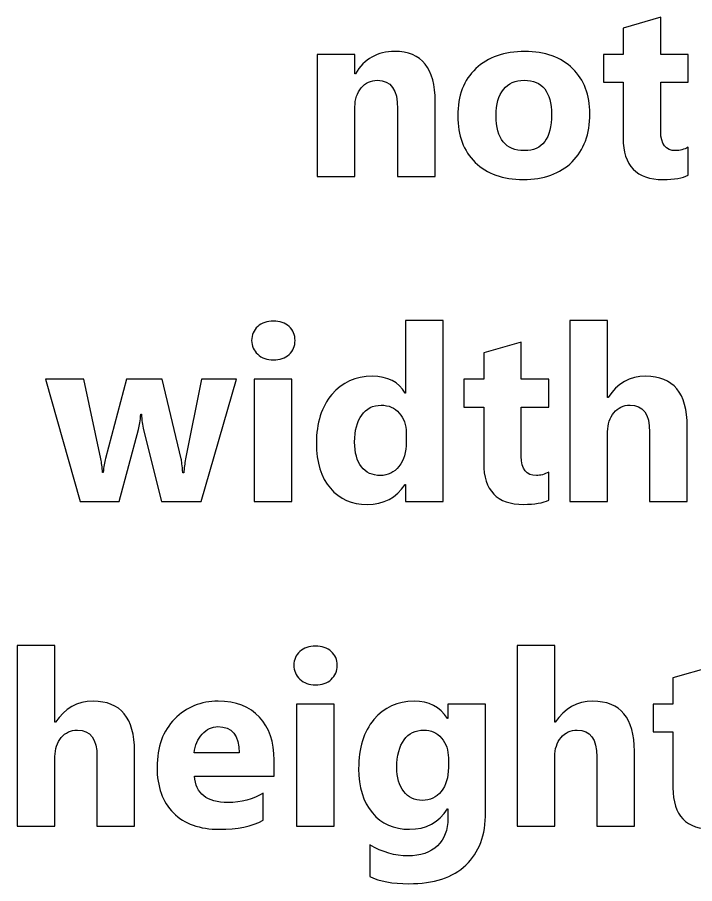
# Model space of a CAD drawing. Header units: centimetres. Extents: x -8 to 8, y -13.2 to 13.9.
# Drawn here: x -2.095 to 0.253, y -13.222 to -10.219 of the extents above; entities that cross this region are included whole.
import ezdxf

# ---------------------------------------------------------------- set-up
doc = ezdxf.new("R2010")
doc.units = ezdxf.units.CM
doc.header["$MEASUREMENT"] = 0
doc.layers.add('Layer 1', color=7, linetype='Continuous')

msp = doc.modelspace()

# ---------------------------------------------------------------- linework, layer by layer
at = {"layer": 'Layer 1'}
for points, knots in [([(0.23002, -10.76586), (0.21069, -10.77602), (0.18162, -10.7811), (0.14281, -10.7811), (0.14281, -10.7811), (0.05081, -10.7811), (0.00466, -10.73326), (0.00466, -10.63773), (0.00466, -10.63773), (0.00466, -10.63773), (0.00466, -10.44384), (0.00466, -10.44384), (0.00466, -10.44384), (0.00466, -10.44384), (-0.06392, -10.44384), (-0.06392, -10.44384), (-0.06392, -10.44384), (-0.06392, -10.44384), (-0.06392, -10.34746), (-0.06392, -10.34746), (-0.06392, -10.34746), (-0.06392, -10.34746), (0.00466, -10.34746), (0.00466, -10.34746), (0.00466, -10.34746), (0.00466, -10.34746), (0.00466, -10.25617), (0.00466, -10.25617), (0.00466, -10.25617), (0.00466, -10.25617), (0.13491, -10.21891), (0.13491, -10.21891), (0.13491, -10.21891), (0.13491, -10.21891), (0.13491, -10.34746), (0.13491, -10.34746), (0.13491, -10.34746), (0.13491, -10.34746), (0.23002, -10.34746), (0.23002, -10.34746), (0.23002, -10.34746), (0.23002, -10.34746), (0.23002, -10.44384), (0.23002, -10.44384), (0.23002, -10.44384), (0.23002, -10.44384), (0.13491, -10.44384), (0.13491, -10.44384), (0.13491, -10.44384), (0.13491, -10.44384), (0.13491, -10.61501), (0.13491, -10.61501), (0.13491, -10.61501), (0.13491, -10.65904), (0.15241, -10.68105), (0.1874, -10.68105), (0.1874, -10.68105), (0.20123, -10.68105), (0.21548, -10.6771), (0.23002, -10.66906), (0.23002, -10.66906), (0.23002, -10.66906), (0.23002, -10.76586), (0.23002, -10.76586)], [0, 0, 0, 0, 0.0588235, 0.0588235, 0.0588235, 0.0588235, 0.1176471, 0.1176471, 0.1176471, 0.1176471, 0.1764706, 0.1764706, 0.1764706, 0.1764706, 0.2352941, 0.2352941, 0.2352941, 0.2352941, 0.2941176, 0.2941176, 0.2941176, 0.2941176, 0.3529412, 0.3529412, 0.3529412, 0.3529412, 0.4117647, 0.4117647, 0.4117647, 0.4117647, 0.4705882, 0.4705882, 0.4705882, 0.4705882, 0.5294118, 0.5294118, 0.5294118, 0.5294118, 0.5882353, 0.5882353, 0.5882353, 0.5882353, 0.6470588, 0.6470588, 0.6470588, 0.6470588, 0.7058824, 0.7058824, 0.7058824, 0.7058824, 0.7647059, 0.7647059, 0.7647059, 0.7647059, 0.8235294, 0.8235294, 0.8235294, 0.8235294, 0.8823529, 0.8823529, 0.8823529, 0.8823529, 1, 1, 1, 1]), ([(-0.64686, -10.7708), (-0.64686, -10.7708), (-0.7771, -10.7708), (-0.7771, -10.7708), (-0.7771, -10.7708), (-0.7771, -10.7708), (-0.7771, -10.53557), (-0.7771, -10.53557), (-0.7771, -10.53557), (-0.7771, -10.46995), (-0.80053, -10.43721), (-0.84738, -10.43721), (-0.84738, -10.43721), (-0.86995, -10.43721), (-0.88858, -10.44582), (-0.90311, -10.46318), (-0.90311, -10.46318), (-0.91779, -10.48053), (-0.92513, -10.50269), (-0.92513, -10.52936), (-0.92513, -10.52936), (-0.92513, -10.52936), (-0.92513, -10.7708), (-0.92513, -10.7708), (-0.92513, -10.7708), (-0.92513, -10.7708), (-1.05566, -10.7708), (-1.05566, -10.7708), (-1.05566, -10.7708), (-1.05566, -10.7708), (-1.05566, -10.34746), (-1.05566, -10.34746), (-1.05566, -10.34746), (-1.05566, -10.34746), (-0.92513, -10.34746), (-0.92513, -10.34746), (-0.92513, -10.34746), (-0.92513, -10.34746), (-0.92513, -10.41449), (-0.92513, -10.41449), (-0.92513, -10.41449), (-0.92513, -10.41449), (-0.92343, -10.41449), (-0.92343, -10.41449), (-0.92343, -10.41449), (-0.89225, -10.36285), (-0.84695, -10.33716), (-0.7874, -10.33716), (-0.7874, -10.33716), (-0.69371, -10.33716), (-0.64686, -10.3953), (-0.64686, -10.51158), (-0.64686, -10.51158), (-0.64686, -10.51158), (-0.64686, -10.7708), (-0.64686, -10.7708)], [0, 0, 0, 0, 0.0666667, 0.0666667, 0.0666667, 0.0666667, 0.1333333, 0.1333333, 0.1333333, 0.1333333, 0.2, 0.2, 0.2, 0.2, 0.2666667, 0.2666667, 0.2666667, 0.2666667, 0.3333333, 0.3333333, 0.3333333, 0.3333333, 0.4, 0.4, 0.4, 0.4, 0.4666667, 0.4666667, 0.4666667, 0.4666667, 0.5333333, 0.5333333, 0.5333333, 0.5333333, 0.6, 0.6, 0.6, 0.6, 0.6666667, 0.6666667, 0.6666667, 0.6666667, 0.7333333, 0.7333333, 0.7333333, 0.7333333, 0.8, 0.8, 0.8, 0.8, 0.8666667, 0.8666667, 0.8666667, 0.8666667, 1, 1, 1, 1]), ([(-0.34177, -10.7811), (-0.41232, -10.7811), (-0.46778, -10.76135), (-0.50814, -10.72183), (-0.50814, -10.72183), (-0.5485, -10.68232), (-0.56868, -10.62856), (-0.56868, -10.56083), (-0.56868, -10.56083), (-0.56868, -10.49083), (-0.54779, -10.43594), (-0.50588, -10.39643), (-0.50588, -10.39643), (-0.46397, -10.35692), (-0.40724, -10.33716), (-0.33598, -10.33716), (-0.33598, -10.33716), (-0.26571, -10.33716), (-0.21053, -10.35692), (-0.1706, -10.39643), (-0.1706, -10.39643), (-0.13066, -10.43594), (-0.11063, -10.48829), (-0.11063, -10.55335), (-0.11063, -10.55335), (-0.11063, -10.62362), (-0.13123, -10.67922), (-0.17243, -10.72), (-0.17243, -10.72), (-0.21364, -10.76078), (-0.27008, -10.7811), (-0.34177, -10.7811)], [0, 0, 0, 0, 0.1111111, 0.1111111, 0.1111111, 0.1111111, 0.2222222, 0.2222222, 0.2222222, 0.2222222, 0.3333333, 0.3333333, 0.3333333, 0.3333333, 0.4444444, 0.4444444, 0.4444444, 0.4444444, 0.5555556, 0.5555556, 0.5555556, 0.5555556, 0.6666667, 0.6666667, 0.6666667, 0.6666667, 0.7777778, 0.7777778, 0.7777778, 0.7777778, 1, 1, 1, 1]), ([(-0.33838, -10.43721), (-0.36928, -10.43721), (-0.39327, -10.4478), (-0.41035, -10.46896), (-0.41035, -10.46896), (-0.42742, -10.49027), (-0.43603, -10.52033), (-0.43603, -10.55913), (-0.43603, -10.55913), (-0.43603, -10.64041), (-0.40315, -10.68105), (-0.33753, -10.68105), (-0.33753, -10.68105), (-0.27502, -10.68105), (-0.2437, -10.63928), (-0.2437, -10.55589), (-0.2437, -10.55589), (-0.2437, -10.47672), (-0.2753, -10.43721), (-0.33838, -10.43721)], [0, 0, 0, 0, 0.1666667, 0.1666667, 0.1666667, 0.1666667, 0.3333333, 0.3333333, 0.3333333, 0.3333333, 0.5, 0.5, 0.5, 0.5, 0.6666667, 0.6666667, 0.6666667, 0.6666667, 1, 1, 1, 1]), ([(-1.208, -11.40665), (-1.23001, -11.40665), (-1.24807, -11.40016), (-1.26204, -11.38703), (-1.26204, -11.38703), (-1.27615, -11.37391), (-1.28321, -11.35796), (-1.28321, -11.33891), (-1.28321, -11.33891), (-1.28321, -11.3193), (-1.27615, -11.30335), (-1.26204, -11.29094), (-1.26204, -11.29094), (-1.24807, -11.27852), (-1.23001, -11.27231), (-1.208, -11.27231), (-1.208, -11.27231), (-1.18556, -11.27231), (-1.1675, -11.27852), (-1.15353, -11.29094), (-1.15353, -11.29094), (-1.1397, -11.30335), (-1.13264, -11.3193), (-1.13264, -11.33891), (-1.13264, -11.33891), (-1.13264, -11.35867), (-1.1397, -11.37504), (-1.15353, -11.38774), (-1.15353, -11.38774), (-1.1675, -11.4003), (-1.18556, -11.40665), (-1.208, -11.40665)], [0, 0, 0, 0, 0.1111111, 0.1111111, 0.1111111, 0.1111111, 0.2222222, 0.2222222, 0.2222222, 0.2222222, 0.3333333, 0.3333333, 0.3333333, 0.3333333, 0.4444444, 0.4444444, 0.4444444, 0.4444444, 0.5555556, 0.5555556, 0.5555556, 0.5555556, 0.6666667, 0.6666667, 0.6666667, 0.6666667, 0.7777778, 0.7777778, 0.7777778, 0.7777778, 1, 1, 1, 1]), ([(-0.61927, -11.89701), (-0.61927, -11.89701), (-0.74994, -11.89701), (-0.74994, -11.89701), (-0.74994, -11.89701), (-0.74994, -11.89701), (-0.74994, -11.83873), (-0.74994, -11.83873), (-0.74994, -11.83873), (-0.74994, -11.83873), (-0.7515, -11.83873), (-0.7515, -11.83873), (-0.7515, -11.83873), (-0.78127, -11.88445), (-0.82501, -11.90731), (-0.88259, -11.90731), (-0.88259, -11.90731), (-0.9355, -11.90731), (-0.97812, -11.88868), (-1.01029, -11.85129), (-1.01029, -11.85129), (-1.04261, -11.81404), (-1.0587, -11.76183), (-1.0587, -11.6948), (-1.0587, -11.6948), (-1.0587, -11.62481), (-1.04092, -11.56878), (-1.00536, -11.52659), (-1.00536, -11.52659), (-0.9698, -11.4844), (-0.92323, -11.46337), (-0.86565, -11.46337), (-0.86565, -11.46337), (-0.81104, -11.46337), (-0.77309, -11.48285), (-0.7515, -11.52208), (-0.7515, -11.52208), (-0.7515, -11.52208), (-0.74994, -11.52208), (-0.74994, -11.52208), (-0.74994, -11.52208), (-0.74994, -11.52208), (-0.74994, -11.27033), (-0.74994, -11.27033), (-0.74994, -11.27033), (-0.74994, -11.27033), (-0.61927, -11.27033), (-0.61927, -11.27033), (-0.61927, -11.27033), (-0.61927, -11.27033), (-0.61927, -11.89701), (-0.61927, -11.89701)], [0, 0, 0, 0, 0.0714286, 0.0714286, 0.0714286, 0.0714286, 0.1428571, 0.1428571, 0.1428571, 0.1428571, 0.2142857, 0.2142857, 0.2142857, 0.2142857, 0.2857143, 0.2857143, 0.2857143, 0.2857143, 0.3571429, 0.3571429, 0.3571429, 0.3571429, 0.4285714, 0.4285714, 0.4285714, 0.4285714, 0.5, 0.5, 0.5, 0.5, 0.5714286, 0.5714286, 0.5714286, 0.5714286, 0.6428571, 0.6428571, 0.6428571, 0.6428571, 0.7142857, 0.7142857, 0.7142857, 0.7142857, 0.7857143, 0.7857143, 0.7857143, 0.7857143, 0.8571429, 0.8571429, 0.8571429, 0.8571429, 1, 1, 1, 1]), ([(0.2267, -11.89701), (0.2267, -11.89701), (0.09645, -11.89701), (0.09645, -11.89701), (0.09645, -11.89701), (0.09645, -11.89701), (0.09645, -11.65641), (0.09645, -11.65641), (0.09645, -11.65641), (0.09645, -11.59433), (0.07387, -11.56342), (0.02857, -11.56342), (0.02857, -11.56342), (0.00543, -11.56342), (-0.01334, -11.57203), (-0.02759, -11.58939), (-0.02759, -11.58939), (-0.04198, -11.60674), (-0.04918, -11.6289), (-0.04918, -11.65557), (-0.04918, -11.65557), (-0.04918, -11.65557), (-0.04918, -11.89701), (-0.04918, -11.89701), (-0.04918, -11.89701), (-0.04918, -11.89701), (-0.17971, -11.89701), (-0.17971, -11.89701), (-0.17971, -11.89701), (-0.17971, -11.89701), (-0.17971, -11.27033), (-0.17971, -11.27033), (-0.17971, -11.27033), (-0.17971, -11.27033), (-0.04918, -11.27033), (-0.04918, -11.27033), (-0.04918, -11.27033), (-0.04918, -11.27033), (-0.04918, -11.53647), (-0.04918, -11.53647), (-0.04918, -11.53647), (-0.04918, -11.53647), (-0.04748, -11.53647), (-0.04748, -11.53647), (-0.04748, -11.53647), (-0.01545, -11.48779), (0.02787, -11.46337), (0.08276, -11.46337), (0.08276, -11.46337), (0.17872, -11.46337), (0.2267, -11.52123), (0.2267, -11.63694), (0.2267, -11.63694), (0.2267, -11.63694), (0.2267, -11.89701), (0.2267, -11.89701)], [0, 0, 0, 0, 0.0666667, 0.0666667, 0.0666667, 0.0666667, 0.1333333, 0.1333333, 0.1333333, 0.1333333, 0.2, 0.2, 0.2, 0.2, 0.2666667, 0.2666667, 0.2666667, 0.2666667, 0.3333333, 0.3333333, 0.3333333, 0.3333333, 0.4, 0.4, 0.4, 0.4, 0.4666667, 0.4666667, 0.4666667, 0.4666667, 0.5333333, 0.5333333, 0.5333333, 0.5333333, 0.6, 0.6, 0.6, 0.6, 0.6666667, 0.6666667, 0.6666667, 0.6666667, 0.7333333, 0.7333333, 0.7333333, 0.7333333, 0.8, 0.8, 0.8, 0.8, 0.8666667, 0.8666667, 0.8666667, 0.8666667, 1, 1, 1, 1]), ([(-0.25337, -11.89207), (-0.2727, -11.90223), (-0.30177, -11.90731), (-0.34058, -11.90731), (-0.34058, -11.90731), (-0.43258, -11.90731), (-0.47873, -11.85947), (-0.47873, -11.76394), (-0.47873, -11.76394), (-0.47873, -11.76394), (-0.47873, -11.57005), (-0.47873, -11.57005), (-0.47873, -11.57005), (-0.47873, -11.57005), (-0.54731, -11.57005), (-0.54731, -11.57005), (-0.54731, -11.57005), (-0.54731, -11.57005), (-0.54731, -11.47367), (-0.54731, -11.47367), (-0.54731, -11.47367), (-0.54731, -11.47367), (-0.47873, -11.47367), (-0.47873, -11.47367), (-0.47873, -11.47367), (-0.47873, -11.47367), (-0.47873, -11.38238), (-0.47873, -11.38238), (-0.47873, -11.38238), (-0.47873, -11.38238), (-0.34848, -11.34512), (-0.34848, -11.34512), (-0.34848, -11.34512), (-0.34848, -11.34512), (-0.34848, -11.47367), (-0.34848, -11.47367), (-0.34848, -11.47367), (-0.34848, -11.47367), (-0.25337, -11.47367), (-0.25337, -11.47367), (-0.25337, -11.47367), (-0.25337, -11.47367), (-0.25337, -11.57005), (-0.25337, -11.57005), (-0.25337, -11.57005), (-0.25337, -11.57005), (-0.34848, -11.57005), (-0.34848, -11.57005), (-0.34848, -11.57005), (-0.34848, -11.57005), (-0.34848, -11.74122), (-0.34848, -11.74122), (-0.34848, -11.74122), (-0.34848, -11.78525), (-0.33098, -11.80726), (-0.29599, -11.80726), (-0.29599, -11.80726), (-0.28216, -11.80726), (-0.26791, -11.80331), (-0.25337, -11.79527), (-0.25337, -11.79527), (-0.25337, -11.79527), (-0.25337, -11.89207), (-0.25337, -11.89207)], [0, 0, 0, 0, 0.0588235, 0.0588235, 0.0588235, 0.0588235, 0.1176471, 0.1176471, 0.1176471, 0.1176471, 0.1764706, 0.1764706, 0.1764706, 0.1764706, 0.2352941, 0.2352941, 0.2352941, 0.2352941, 0.2941176, 0.2941176, 0.2941176, 0.2941176, 0.3529412, 0.3529412, 0.3529412, 0.3529412, 0.4117647, 0.4117647, 0.4117647, 0.4117647, 0.4705882, 0.4705882, 0.4705882, 0.4705882, 0.5294118, 0.5294118, 0.5294118, 0.5294118, 0.5882353, 0.5882353, 0.5882353, 0.5882353, 0.6470588, 0.6470588, 0.6470588, 0.6470588, 0.7058824, 0.7058824, 0.7058824, 0.7058824, 0.7647059, 0.7647059, 0.7647059, 0.7647059, 0.8235294, 0.8235294, 0.8235294, 0.8235294, 0.8823529, 0.8823529, 0.8823529, 0.8823529, 1, 1, 1, 1]), ([(-1.33613, -11.47367), (-1.33613, -11.47367), (-1.45805, -11.89701), (-1.45805, -11.89701), (-1.45805, -11.89701), (-1.45805, -11.89701), (-1.59535, -11.89701), (-1.59535, -11.89701), (-1.59535, -11.89701), (-1.59535, -11.89701), (-1.65772, -11.64894), (-1.65772, -11.64894), (-1.65772, -11.64894), (-1.66181, -11.63243), (-1.66421, -11.61436), (-1.66478, -11.59475), (-1.66478, -11.59475), (-1.66478, -11.59475), (-1.66718, -11.59475), (-1.66718, -11.59475), (-1.66718, -11.59475), (-1.66915, -11.61634), (-1.67183, -11.63384), (-1.6755, -11.64724), (-1.6755, -11.64724), (-1.6755, -11.64724), (-1.74253, -11.89701), (-1.74253, -11.89701), (-1.74253, -11.89701), (-1.74253, -11.89701), (-1.878, -11.89701), (-1.878, -11.89701), (-1.878, -11.89701), (-1.878, -11.89701), (-1.99752, -11.47367), (-1.99752, -11.47367), (-1.99752, -11.47367), (-1.99752, -11.47367), (-1.86445, -11.47367), (-1.86445, -11.47367), (-1.86445, -11.47367), (-1.86445, -11.47367), (-1.80617, -11.74983), (-1.80617, -11.74983), (-1.80617, -11.74983), (-1.80335, -11.76281), (-1.80123, -11.77848), (-1.79996, -11.79696), (-1.79996, -11.79696), (-1.79996, -11.79696), (-1.79742, -11.79696), (-1.79742, -11.79696), (-1.79742, -11.79696), (-1.79601, -11.77763), (-1.79361, -11.7614), (-1.78994, -11.74814), (-1.78994, -11.74814), (-1.78994, -11.74814), (-1.71727, -11.47367), (-1.71727, -11.47367), (-1.71727, -11.47367), (-1.71727, -11.47367), (-1.59281, -11.47367), (-1.59281, -11.47367), (-1.59281, -11.47367), (-1.59281, -11.47367), (-1.52747, -11.74983), (-1.52747, -11.74983), (-1.52747, -11.74983), (-1.52578, -11.75675), (-1.52395, -11.77269), (-1.52169, -11.79781), (-1.52169, -11.79781), (-1.52169, -11.79781), (-1.51873, -11.79781), (-1.51873, -11.79781), (-1.51873, -11.79781), (-1.51746, -11.78186), (-1.5152, -11.76578), (-1.51223, -11.74983), (-1.51223, -11.74983), (-1.51223, -11.74983), (-1.4572, -11.47367), (-1.4572, -11.47367), (-1.4572, -11.47367), (-1.4572, -11.47367), (-1.33613, -11.47367), (-1.33613, -11.47367)], [0, 0, 0, 0, 0.0434783, 0.0434783, 0.0434783, 0.0434783, 0.0869565, 0.0869565, 0.0869565, 0.0869565, 0.1304348, 0.1304348, 0.1304348, 0.1304348, 0.173913, 0.173913, 0.173913, 0.173913, 0.2173913, 0.2173913, 0.2173913, 0.2173913, 0.2608696, 0.2608696, 0.2608696, 0.2608696, 0.3043478, 0.3043478, 0.3043478, 0.3043478, 0.3478261, 0.3478261, 0.3478261, 0.3478261, 0.3913043, 0.3913043, 0.3913043, 0.3913043, 0.4347826, 0.4347826, 0.4347826, 0.4347826, 0.4782609, 0.4782609, 0.4782609, 0.4782609, 0.5217391, 0.5217391, 0.5217391, 0.5217391, 0.5652174, 0.5652174, 0.5652174, 0.5652174, 0.6086957, 0.6086957, 0.6086957, 0.6086957, 0.6521739, 0.6521739, 0.6521739, 0.6521739, 0.6956522, 0.6956522, 0.6956522, 0.6956522, 0.7391304, 0.7391304, 0.7391304, 0.7391304, 0.7826087, 0.7826087, 0.7826087, 0.7826087, 0.826087, 0.826087, 0.826087, 0.826087, 0.8695652, 0.8695652, 0.8695652, 0.8695652, 0.9130435, 0.9130435, 0.9130435, 0.9130435, 1, 1, 1, 1]), ([(-1.14351, -11.89701), (-1.14351, -11.89701), (-1.27404, -11.89701), (-1.27404, -11.89701), (-1.27404, -11.89701), (-1.27404, -11.89701), (-1.27404, -11.47367), (-1.27404, -11.47367), (-1.27404, -11.47367), (-1.27404, -11.47367), (-1.14351, -11.47367), (-1.14351, -11.47367), (-1.14351, -11.47367), (-1.14351, -11.47367), (-1.14351, -11.89701), (-1.14351, -11.89701)], [0, 0, 0, 0, 0.2, 0.2, 0.2, 0.2, 0.4, 0.4, 0.4, 0.4, 0.6, 0.6, 0.6, 0.6, 1, 1, 1, 1]), ([(-0.7474, -11.69113), (-0.7474, -11.69113), (-0.7474, -11.65924), (-0.7474, -11.65924), (-0.7474, -11.65924), (-0.7474, -11.63172), (-0.75545, -11.60886), (-0.77139, -11.59066), (-0.77139, -11.59066), (-0.78734, -11.57245), (-0.80822, -11.56342), (-0.83376, -11.56342), (-0.83376, -11.56342), (-0.86269, -11.56342), (-0.88541, -11.57471), (-0.90164, -11.59743), (-0.90164, -11.59743), (-0.91787, -11.62029), (-0.92605, -11.65148), (-0.92605, -11.69113), (-0.92605, -11.69113), (-0.92605, -11.72838), (-0.91815, -11.75703), (-0.90248, -11.77707), (-0.90248, -11.77707), (-0.88668, -11.79724), (-0.86495, -11.80726), (-0.83715, -11.80726), (-0.83715, -11.80726), (-0.81062, -11.80726), (-0.78903, -11.79668), (-0.77238, -11.77551), (-0.77238, -11.77551), (-0.75573, -11.7542), (-0.7474, -11.72612), (-0.7474, -11.69113)], [0, 0, 0, 0, 0.1, 0.1, 0.1, 0.1, 0.2, 0.2, 0.2, 0.2, 0.3, 0.3, 0.3, 0.3, 0.4, 0.4, 0.4, 0.4, 0.5, 0.5, 0.5, 0.5, 0.6, 0.6, 0.6, 0.6, 0.7, 0.7, 0.7, 0.7, 0.8, 0.8, 0.8, 0.8, 1, 1, 1, 1]), ([(-1.68904, -13.02322), (-1.68904, -13.02322), (-1.81929, -13.02322), (-1.81929, -13.02322), (-1.81929, -13.02322), (-1.81929, -13.02322), (-1.81929, -12.78262), (-1.81929, -12.78262), (-1.81929, -12.78262), (-1.81929, -12.72054), (-1.84187, -12.68963), (-1.88717, -12.68963), (-1.88717, -12.68963), (-1.91031, -12.68963), (-1.92908, -12.69824), (-1.94333, -12.7156), (-1.94333, -12.7156), (-1.95772, -12.73295), (-1.96492, -12.75511), (-1.96492, -12.78178), (-1.96492, -12.78178), (-1.96492, -12.78178), (-1.96492, -13.02322), (-1.96492, -13.02322), (-1.96492, -13.02322), (-1.96492, -13.02322), (-2.09545, -13.02322), (-2.09545, -13.02322), (-2.09545, -13.02322), (-2.09545, -13.02322), (-2.09545, -12.39654), (-2.09545, -12.39654), (-2.09545, -12.39654), (-2.09545, -12.39654), (-1.96492, -12.39654), (-1.96492, -12.39654), (-1.96492, -12.39654), (-1.96492, -12.39654), (-1.96492, -12.66268), (-1.96492, -12.66268), (-1.96492, -12.66268), (-1.96492, -12.66268), (-1.96322, -12.66268), (-1.96322, -12.66268), (-1.96322, -12.66268), (-1.93119, -12.614), (-1.88787, -12.58958), (-1.83298, -12.58958), (-1.83298, -12.58958), (-1.73702, -12.58958), (-1.68904, -12.64744), (-1.68904, -12.76315), (-1.68904, -12.76315), (-1.68904, -12.76315), (-1.68904, -13.02322), (-1.68904, -13.02322)], [0, 0, 0, 0, 0.0666667, 0.0666667, 0.0666667, 0.0666667, 0.1333333, 0.1333333, 0.1333333, 0.1333333, 0.2, 0.2, 0.2, 0.2, 0.2666667, 0.2666667, 0.2666667, 0.2666667, 0.3333333, 0.3333333, 0.3333333, 0.3333333, 0.4, 0.4, 0.4, 0.4, 0.4666667, 0.4666667, 0.4666667, 0.4666667, 0.5333333, 0.5333333, 0.5333333, 0.5333333, 0.6, 0.6, 0.6, 0.6, 0.6666667, 0.6666667, 0.6666667, 0.6666667, 0.7333333, 0.7333333, 0.7333333, 0.7333333, 0.8, 0.8, 0.8, 0.8, 0.8666667, 0.8666667, 0.8666667, 0.8666667, 1, 1, 1, 1]), ([(-1.06166, -12.53286), (-1.08367, -12.53286), (-1.10173, -12.52637), (-1.1157, -12.51324), (-1.1157, -12.51324), (-1.12981, -12.50012), (-1.13687, -12.48417), (-1.13687, -12.46512), (-1.13687, -12.46512), (-1.13687, -12.44551), (-1.12981, -12.42956), (-1.1157, -12.41715), (-1.1157, -12.41715), (-1.10173, -12.40473), (-1.08367, -12.39852), (-1.06166, -12.39852), (-1.06166, -12.39852), (-1.03922, -12.39852), (-1.02116, -12.40473), (-1.00719, -12.41715), (-1.00719, -12.41715), (-0.99336, -12.42956), (-0.9863, -12.44551), (-0.9863, -12.46512), (-0.9863, -12.46512), (-0.9863, -12.48488), (-0.99336, -12.50125), (-1.00719, -12.51395), (-1.00719, -12.51395), (-1.02116, -12.52651), (-1.03922, -12.53286), (-1.06166, -12.53286)], [0, 0, 0, 0, 0.1111111, 0.1111111, 0.1111111, 0.1111111, 0.2222222, 0.2222222, 0.2222222, 0.2222222, 0.3333333, 0.3333333, 0.3333333, 0.3333333, 0.4444444, 0.4444444, 0.4444444, 0.4444444, 0.5555556, 0.5555556, 0.5555556, 0.5555556, 0.6666667, 0.6666667, 0.6666667, 0.6666667, 0.7777778, 0.7777778, 0.7777778, 0.7777778, 1, 1, 1, 1]), ([(0.04354, -13.02322), (0.04354, -13.02322), (-0.08671, -13.02322), (-0.08671, -13.02322), (-0.08671, -13.02322), (-0.08671, -13.02322), (-0.08671, -12.78262), (-0.08671, -12.78262), (-0.08671, -12.78262), (-0.08671, -12.72054), (-0.10929, -12.68963), (-0.15459, -12.68963), (-0.15459, -12.68963), (-0.17773, -12.68963), (-0.1965, -12.69824), (-0.21075, -12.7156), (-0.21075, -12.7156), (-0.22514, -12.73295), (-0.23234, -12.75511), (-0.23234, -12.78178), (-0.23234, -12.78178), (-0.23234, -12.78178), (-0.23234, -13.02322), (-0.23234, -13.02322), (-0.23234, -13.02322), (-0.23234, -13.02322), (-0.36287, -13.02322), (-0.36287, -13.02322), (-0.36287, -13.02322), (-0.36287, -13.02322), (-0.36287, -12.39654), (-0.36287, -12.39654), (-0.36287, -12.39654), (-0.36287, -12.39654), (-0.23234, -12.39654), (-0.23234, -12.39654), (-0.23234, -12.39654), (-0.23234, -12.39654), (-0.23234, -12.66268), (-0.23234, -12.66268), (-0.23234, -12.66268), (-0.23234, -12.66268), (-0.23064, -12.66268), (-0.23064, -12.66268), (-0.23064, -12.66268), (-0.19861, -12.614), (-0.15529, -12.58958), (-0.1004, -12.58958), (-0.1004, -12.58958), (-0.00444, -12.58958), (0.04354, -12.64744), (0.04354, -12.76315), (0.04354, -12.76315), (0.04354, -12.76315), (0.04354, -13.02322), (0.04354, -13.02322)], [0, 0, 0, 0, 0.0666667, 0.0666667, 0.0666667, 0.0666667, 0.1333333, 0.1333333, 0.1333333, 0.1333333, 0.2, 0.2, 0.2, 0.2, 0.2666667, 0.2666667, 0.2666667, 0.2666667, 0.3333333, 0.3333333, 0.3333333, 0.3333333, 0.4, 0.4, 0.4, 0.4, 0.4666667, 0.4666667, 0.4666667, 0.4666667, 0.5333333, 0.5333333, 0.5333333, 0.5333333, 0.6, 0.6, 0.6, 0.6, 0.6666667, 0.6666667, 0.6666667, 0.6666667, 0.7333333, 0.7333333, 0.7333333, 0.7333333, 0.8, 0.8, 0.8, 0.8, 0.8666667, 0.8666667, 0.8666667, 0.8666667, 1, 1, 1, 1]), ([(0.40267, -13.01828), (0.38334, -13.02844), (0.35427, -13.03352), (0.31546, -13.03352), (0.31546, -13.03352), (0.22346, -13.03352), (0.17731, -12.98568), (0.17731, -12.89015), (0.17731, -12.89015), (0.17731, -12.89015), (0.17731, -12.69626), (0.17731, -12.69626), (0.17731, -12.69626), (0.17731, -12.69626), (0.10873, -12.69626), (0.10873, -12.69626), (0.10873, -12.69626), (0.10873, -12.69626), (0.10873, -12.59988), (0.10873, -12.59988), (0.10873, -12.59988), (0.10873, -12.59988), (0.17731, -12.59988), (0.17731, -12.59988), (0.17731, -12.59988), (0.17731, -12.59988), (0.17731, -12.50859), (0.17731, -12.50859), (0.17731, -12.50859), (0.17731, -12.50859), (0.30756, -12.47133), (0.30756, -12.47133), (0.30756, -12.47133), (0.30756, -12.47133), (0.30756, -12.59988), (0.30756, -12.59988), (0.30756, -12.59988), (0.30756, -12.59988), (0.40267, -12.59988), (0.40267, -12.59988), (0.40267, -12.59988), (0.40267, -12.59988), (0.40267, -12.69626), (0.40267, -12.69626), (0.40267, -12.69626), (0.40267, -12.69626), (0.30756, -12.69626), (0.30756, -12.69626), (0.30756, -12.69626), (0.30756, -12.69626), (0.30756, -12.86743), (0.30756, -12.86743), (0.30756, -12.86743), (0.30756, -12.91146), (0.32506, -12.93347), (0.36005, -12.93347), (0.36005, -12.93347), (0.37388, -12.93347), (0.38813, -12.92952), (0.40267, -12.92148), (0.40267, -12.92148), (0.40267, -12.92148), (0.40267, -13.01828), (0.40267, -13.01828)], [0, 0, 0, 0, 0.0588235, 0.0588235, 0.0588235, 0.0588235, 0.1176471, 0.1176471, 0.1176471, 0.1176471, 0.1764706, 0.1764706, 0.1764706, 0.1764706, 0.2352941, 0.2352941, 0.2352941, 0.2352941, 0.2941176, 0.2941176, 0.2941176, 0.2941176, 0.3529412, 0.3529412, 0.3529412, 0.3529412, 0.4117647, 0.4117647, 0.4117647, 0.4117647, 0.4705882, 0.4705882, 0.4705882, 0.4705882, 0.5294118, 0.5294118, 0.5294118, 0.5294118, 0.5882353, 0.5882353, 0.5882353, 0.5882353, 0.6470588, 0.6470588, 0.6470588, 0.6470588, 0.7058824, 0.7058824, 0.7058824, 0.7058824, 0.7647059, 0.7647059, 0.7647059, 0.7647059, 0.8235294, 0.8235294, 0.8235294, 0.8235294, 0.8823529, 0.8823529, 0.8823529, 0.8823529, 1, 1, 1, 1]), ([(-1.20545, -12.84881), (-1.20545, -12.84881), (-1.48161, -12.84881), (-1.48161, -12.84881), (-1.48161, -12.84881), (-1.47723, -12.91019), (-1.43843, -12.94095), (-1.36547, -12.94095), (-1.36547, -12.94095), (-1.3189, -12.94095), (-1.27798, -12.92995), (-1.2427, -12.90793), (-1.2427, -12.90793), (-1.2427, -12.90793), (-1.2427, -13.00219), (-1.2427, -13.00219), (-1.2427, -13.00219), (-1.28179, -13.02308), (-1.33259, -13.03352), (-1.39525, -13.03352), (-1.39525, -13.03352), (-1.46354, -13.03352), (-1.5166, -13.01461), (-1.55442, -12.97665), (-1.55442, -12.97665), (-1.5921, -12.93884), (-1.61101, -12.88592), (-1.61101, -12.81818), (-1.61101, -12.81818), (-1.61101, -12.74791), (-1.59069, -12.69217), (-1.54976, -12.65111), (-1.54976, -12.65111), (-1.50898, -12.61005), (-1.45889, -12.58958), (-1.39934, -12.58958), (-1.39934, -12.58958), (-1.33767, -12.58958), (-1.28984, -12.60793), (-1.25611, -12.64448), (-1.25611, -12.64448), (-1.22238, -12.68117), (-1.20545, -12.73098), (-1.20545, -12.79377), (-1.20545, -12.79377), (-1.20545, -12.79377), (-1.20545, -12.84881), (-1.20545, -12.84881)], [0, 0, 0, 0, 0.0769231, 0.0769231, 0.0769231, 0.0769231, 0.1538462, 0.1538462, 0.1538462, 0.1538462, 0.2307692, 0.2307692, 0.2307692, 0.2307692, 0.3076923, 0.3076923, 0.3076923, 0.3076923, 0.3846154, 0.3846154, 0.3846154, 0.3846154, 0.4615385, 0.4615385, 0.4615385, 0.4615385, 0.5384615, 0.5384615, 0.5384615, 0.5384615, 0.6153846, 0.6153846, 0.6153846, 0.6153846, 0.6923077, 0.6923077, 0.6923077, 0.6923077, 0.7692308, 0.7692308, 0.7692308, 0.7692308, 0.8461538, 0.8461538, 0.8461538, 0.8461538, 1, 1, 1, 1]), ([(-0.99717, -13.02322), (-0.99717, -13.02322), (-1.1277, -13.02322), (-1.1277, -13.02322), (-1.1277, -13.02322), (-1.1277, -13.02322), (-1.1277, -12.59988), (-1.1277, -12.59988), (-1.1277, -12.59988), (-1.1277, -12.59988), (-0.99717, -12.59988), (-0.99717, -12.59988), (-0.99717, -12.59988), (-0.99717, -12.59988), (-0.99717, -13.02322), (-0.99717, -13.02322)], [0, 0, 0, 0, 0.2, 0.2, 0.2, 0.2, 0.4, 0.4, 0.4, 0.4, 0.6, 0.6, 0.6, 0.6, 1, 1, 1, 1]), ([(-0.47209, -12.97482), (-0.47209, -13.05342), (-0.49481, -13.11424), (-0.54024, -13.15742), (-0.54024, -13.15742), (-0.58582, -13.20046), (-0.65158, -13.22205), (-0.73794, -13.22205), (-0.73794, -13.22205), (-0.79495, -13.22205), (-0.84011, -13.214), (-0.87355, -13.19763), (-0.87355, -13.19763), (-0.87355, -13.19763), (-0.87355, -13.08771), (-0.87355, -13.08771), (-0.87355, -13.08771), (-0.82995, -13.11311), (-0.78606, -13.12581), (-0.74161, -13.12581), (-0.74161, -13.12581), (-0.69758, -13.12581), (-0.66329, -13.1141), (-0.63916, -13.09081), (-0.63916, -13.09081), (-0.61489, -13.06753), (-0.60276, -13.03592), (-0.60276, -12.99599), (-0.60276, -12.99599), (-0.60276, -12.99599), (-0.60276, -12.9624), (-0.60276, -12.9624), (-0.60276, -12.9624), (-0.60276, -12.9624), (-0.60431, -12.9624), (-0.60431, -12.9624), (-0.60431, -12.9624), (-0.63408, -13.00981), (-0.67811, -13.03352), (-0.73625, -13.03352), (-0.73625, -13.03352), (-0.79029, -13.03352), (-0.83305, -13.01447), (-0.8648, -12.97651), (-0.8648, -12.97651), (-0.89655, -12.93841), (-0.91236, -12.88747), (-0.91236, -12.82355), (-0.91236, -12.82355), (-0.91236, -12.75186), (-0.89472, -12.69499), (-0.85944, -12.6528), (-0.85944, -12.6528), (-0.82416, -12.61061), (-0.77773, -12.58958), (-0.72016, -12.58958), (-0.72016, -12.58958), (-0.66866, -12.58958), (-0.62999, -12.60934), (-0.60431, -12.64913), (-0.60431, -12.64913), (-0.60431, -12.64913), (-0.60276, -12.64913), (-0.60276, -12.64913), (-0.60276, -12.64913), (-0.60276, -12.64913), (-0.60276, -12.59988), (-0.60276, -12.59988), (-0.60276, -12.59988), (-0.60276, -12.59988), (-0.47209, -12.59988), (-0.47209, -12.59988), (-0.47209, -12.59988), (-0.47209, -12.59988), (-0.47209, -12.97482), (-0.47209, -12.97482)], [0, 0, 0, 0, 0.05, 0.05, 0.05, 0.05, 0.1, 0.1, 0.1, 0.1, 0.15, 0.15, 0.15, 0.15, 0.2, 0.2, 0.2, 0.2, 0.25, 0.25, 0.25, 0.25, 0.3, 0.3, 0.3, 0.3, 0.35, 0.35, 0.35, 0.35, 0.4, 0.4, 0.4, 0.4, 0.45, 0.45, 0.45, 0.45, 0.5, 0.5, 0.5, 0.5, 0.55, 0.55, 0.55, 0.55, 0.6, 0.6, 0.6, 0.6, 0.65, 0.65, 0.65, 0.65, 0.7, 0.7, 0.7, 0.7, 0.75, 0.75, 0.75, 0.75, 0.8, 0.8, 0.8, 0.8, 0.85, 0.85, 0.85, 0.85, 0.9, 0.9, 0.9, 0.9, 1, 1, 1, 1]), ([(-1.32652, -12.76851), (-1.32652, -12.70798), (-1.35108, -12.67764), (-1.40018, -12.67764), (-1.40018, -12.67764), (-1.42107, -12.67764), (-1.43927, -12.68625), (-1.45451, -12.7036), (-1.45451, -12.7036), (-1.46989, -12.72096), (-1.47907, -12.74269), (-1.48245, -12.76851), (-1.48245, -12.76851), (-1.48245, -12.76851), (-1.32652, -12.76851), (-1.32652, -12.76851)], [0, 0, 0, 0, 0.2, 0.2, 0.2, 0.2, 0.4, 0.4, 0.4, 0.4, 0.6, 0.6, 0.6, 0.6, 1, 1, 1, 1]), ([(-0.60106, -12.81988), (-0.60106, -12.81988), (-0.60106, -12.78629), (-0.60106, -12.78629), (-0.60106, -12.78629), (-0.60106, -12.75962), (-0.60897, -12.73676), (-0.62477, -12.71785), (-0.62477, -12.71785), (-0.64072, -12.69909), (-0.66132, -12.68963), (-0.68658, -12.68963), (-0.68658, -12.68963), (-0.71565, -12.68963), (-0.73836, -12.70092), (-0.75487, -12.7235), (-0.75487, -12.7235), (-0.77138, -12.74608), (-0.77971, -12.77797), (-0.77971, -12.81903), (-0.77971, -12.81903), (-0.77971, -12.85431), (-0.77181, -12.88211), (-0.75614, -12.90271), (-0.75614, -12.90271), (-0.74034, -12.92331), (-0.71889, -12.93347), (-0.69166, -12.93347), (-0.69166, -12.93347), (-0.66456, -12.93347), (-0.64269, -12.92317), (-0.62604, -12.90229), (-0.62604, -12.90229), (-0.60939, -12.88154), (-0.60106, -12.85403), (-0.60106, -12.81988)], [0, 0, 0, 0, 0.1, 0.1, 0.1, 0.1, 0.2, 0.2, 0.2, 0.2, 0.3, 0.3, 0.3, 0.3, 0.4, 0.4, 0.4, 0.4, 0.5, 0.5, 0.5, 0.5, 0.6, 0.6, 0.6, 0.6, 0.7, 0.7, 0.7, 0.7, 0.8, 0.8, 0.8, 0.8, 1, 1, 1, 1])]:
    msp.add_open_spline(points, degree=3, knots=knots, dxfattribs=at)

doc.saveas('drawing.dxf')
